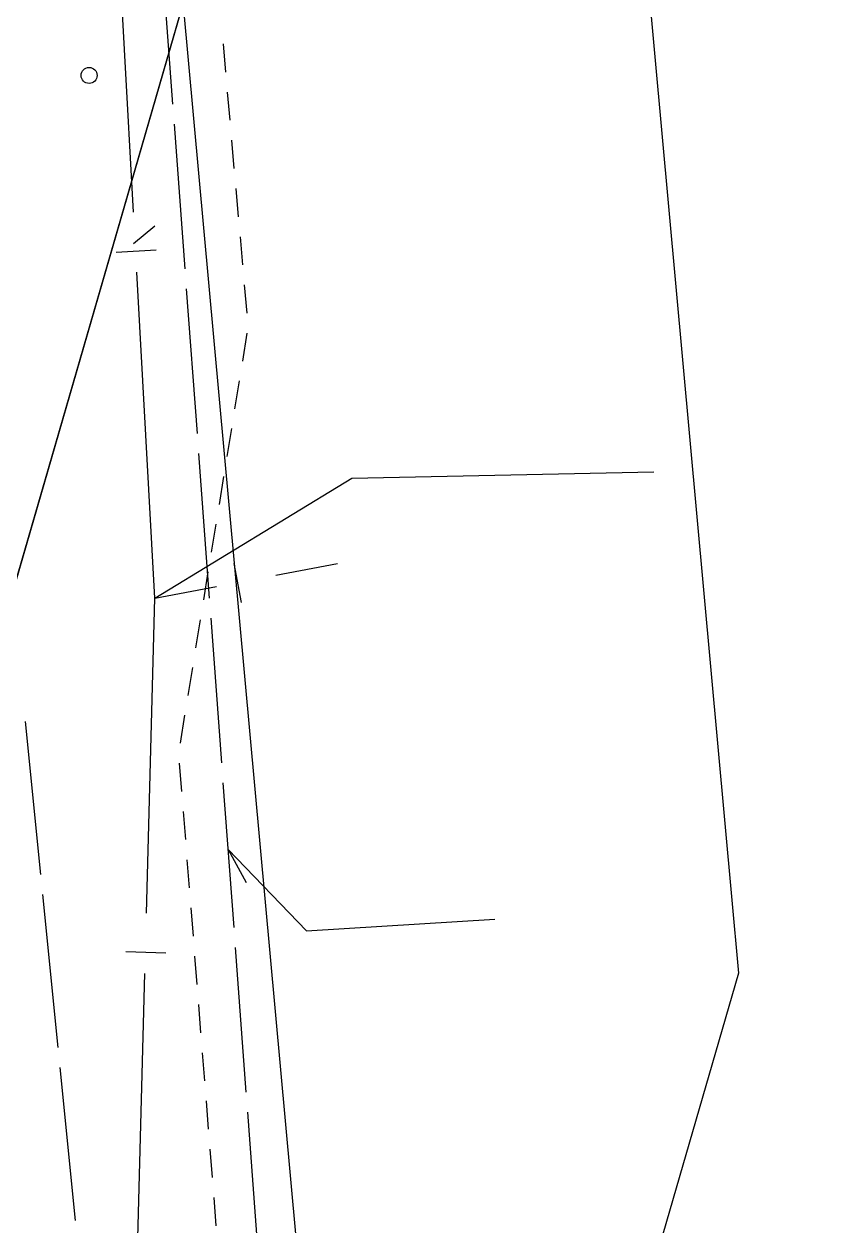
# Model space of a CAD drawing. Header units: metres. Extents: x 3206 to 3701, y 9896 to 11410.
# Drawn here: x 3317.35 to 3337.49, y 10028.04 to 10057.96 of the extents above; entities that cross this region are included whole.
import ezdxf

# ---------------------------------------------------------------- set-up
doc = ezdxf.new("R2010")
doc.units = ezdxf.units.M
for name, color, linetype in [('BOUNDARY', 7, 'Continuous'), ('BUILDING', 7, 'Continuous'), ('CURB', 7, 'Continuous'), ('ELECTR_CABLE', 7, 'Continuous'), ('GROUND', 7, 'Continuous'), ('SEWER', 7, 'Continuous')]:
    doc.layers.add(name, color=color, linetype=linetype)

# ---------------------------------------------------------------- blocks, each defined once
blk = doc.blocks.new('МОЖЖЕВЕЛЬНИК_СКАЛЬНЫЙ')
blk.add_circle((0, 0), 0.2)

msp = doc.modelspace()

# ---------------------------------------------------------------- linework, layer by layer
at = {"layer": 'BOUNDARY'}
msp.add_lwpolyline([(3253.023, 9915.673), (3233.596, 10020.109), (3233.041, 10027.227), (3225.675, 10139.955), (3262.083, 10325.257), (3335.841, 10689.444), (3351.098, 10763.684), (3367.768, 10831.231), (3377.814, 10869.112), (3520.394, 11207.447), (3551.174, 11273.829), (3554.005, 11279.367), (3611.719, 11390.174), (3639.436, 11373.131), (3680.635, 11298.581), (3281.247, 9920.202)], close=True, dxfattribs=at)
at = {"layer": 'BUILDING'}
msp.add_lwpolyline([(3318.404, 10090.372), (3329.924, 10091.425), (3335.139, 10034.333), (3329.748, 10015.725), (3325.26, 10015.316)], close=True, dxfattribs=at)
at = {"layer": 'CURB'}
for points in [[(3322.377, 10056.767), (3322.315, 10057.469)], [(3322.482, 10055.566), (3322.42, 10056.268)], [(3322.587, 10054.365), (3322.526, 10055.068)], [(3322.693, 10053.165), (3322.631, 10053.867)], [(3322.798, 10051.964), (3322.737, 10052.667)], [(3322.904, 10050.763), (3322.842, 10051.466)], [(3322.797, 10049.571), (3322.91, 10050.267)], [(3322.603, 10048.381), (3322.716, 10049.077)], [(3322.409, 10047.192), (3322.522, 10047.888)], [(3322.215, 10046.002), (3322.328, 10046.698)], [(3322.021, 10044.812), (3322.134, 10045.508)], [(3321.827, 10043.623), (3321.94, 10044.319)], [(3321.633, 10042.433), (3321.746, 10043.129)], [(3321.439, 10041.244), (3321.552, 10041.94)], [(3321.245, 10040.054), (3321.358, 10040.75)], [(3321.282, 10038.855), (3321.226, 10039.558)], [(3321.377, 10037.654), (3321.321, 10038.357)], [(3321.472, 10036.452), (3321.416, 10037.155)], [(3321.567, 10035.251), (3321.512, 10035.954)], [(3321.662, 10034.049), (3321.607, 10034.752)], [(3321.757, 10032.848), (3321.702, 10033.551)], [(3321.852, 10031.646), (3321.797, 10032.349)], [(3321.947, 10030.445), (3321.892, 10031.148)], [(3322.042, 10029.243), (3321.987, 10029.946)], [(3322.138, 10028.042), (3322.082, 10028.745)]]:
    msp.add_lwpolyline(points, dxfattribs=at)
at = {"layer": 'ELECTR_CABLE'}
for points in [[(3321.059, 10055.965), (3320.792, 10059.566)], [(3321.363, 10051.865), (3321.096, 10055.467)], [(3321.668, 10047.765), (3321.4, 10051.367)], [(3321.972, 10043.666), (3321.705, 10047.267)], [(3322.276, 10039.566), (3322.009, 10043.167)], [(3317.377, 10040.597), (3317.759, 10036.788)], [(3322.58, 10035.466), (3322.313, 10039.067)], [(3322.436, 10037.412), (3324.388, 10035.381), (3329.07, 10035.677)], [(3322.436, 10037.412), (3322.879, 10036.59)], [(3317.809, 10036.291), (3318.192, 10032.482)], [(3322.885, 10031.366), (3322.617, 10034.967)], [(3318.242, 10031.984), (3318.625, 10028.175)], [(3323.189, 10027.266), (3322.922, 10030.867)]]:
    msp.add_lwpolyline(points, dxfattribs=at)
at = {"layer": 'GROUND'}
msp.add_lwpolyline([(3321.316, 10058.49), (3289.691, 9949.344)], dxfattribs=at)
at = {"layer": 'SEWER'}
for points in [[(3320.079, 10053.279), (3319.63, 10061.39)], [(3320.073, 10052.496), (3320.605, 10052.936)], [(3319.649, 10052.282), (3320.638, 10052.337)], [(3320.61, 10043.67), (3320.161, 10051.781)], [(3320.61, 10043.67), (3325.514, 10046.657), (3333.032, 10046.815)], [(3322.573, 10044.534), (3322.758, 10043.561)], [(3323.618, 10044.239), (3325.152, 10044.529)], [(3320.61, 10043.67), (3322.144, 10043.96)], [(3320.4, 10035.825), (3320.61, 10043.67)], [(3319.89, 10034.867), (3320.88, 10034.84)], [(3320.15, 10026.48), (3320.36, 10034.325)]]:
    msp.add_lwpolyline(points, dxfattribs=at)

# ---------------------------------------------------------------- block references
at = {"layer": 'BUSH'}
msp.add_blockref('МОЖЖЕВЕЛЬНИК_СКАЛЬНЫЙ', (3318.971, 10056.682), dxfattribs=at)

doc.saveas('drawing.dxf')
